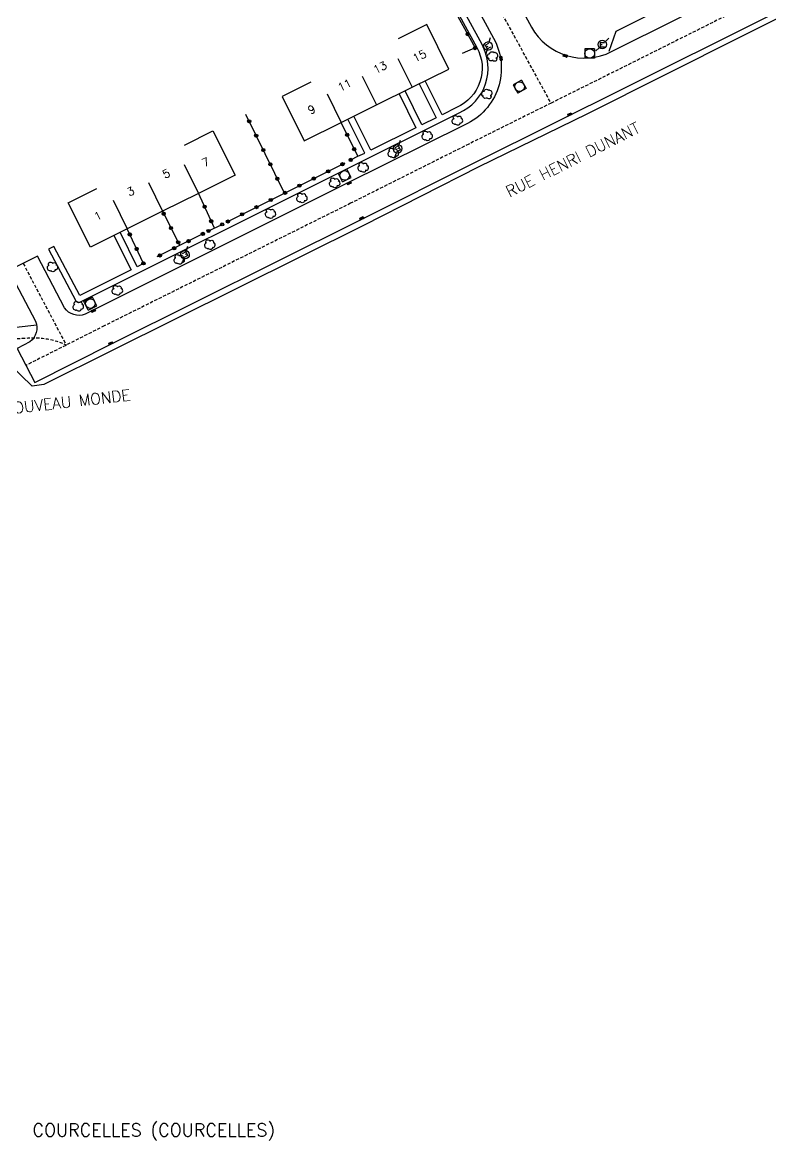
# Model space of a CAD drawing. Header units: millimetres. Extents: x 151000 to 152000, y 127000 to 128000.
# Drawn here: x 151513.3 to 151630.2, y 127011.1 to 127185.8 of the extents above; entities that cross this region are included whole.
import ezdxf
from ezdxf.enums import TextEntityAlignment as Align

# ---------------------------------------------------------------- set-up
doc = ezdxf.new("R2010")
doc.units = ezdxf.units.MM
doc.linetypes.add('DASHED', pattern=[0.75, 0.5, -0.25])
doc.layers.get('0').update_dxf_attribs({"linetype": 'CONTINUOUS'})
for name, color, linetype in [('W0001', 6, 'DASHED'), ('W0008', 7, 'CONTINUOUS'), ('W0100', 7, 'CONTINUOUS'), ('W0300', 7, 'CONTINUOUS'), ('W0322', 7, 'CONTINUOUS'), ('W0330', 7, 'CONTINUOUS'), ('W0334', 7, 'CONTINUOUS'), ('W0400', 7, 'CONTINUOUS'), ('W0420', 7, 'CONTINUOUS'), ('W0471', 7, 'CONTINUOUS'), ('W0980', 7, 'CONTINUOUS'), ('W0989', 7, 'CONTINUOUS'), ('W0991', 7, 'CONTINUOUS'), ('W1102', 7, 'CONTINUOUS')]:
    doc.layers.add(name, color=color, linetype=linetype)
doc.styles.get("Standard").update_dxf_attribs({"font": 'romans.shx', "width": 0.85})

# ---------------------------------------------------------------- blocks, each defined once
blk = doc.blocks.new('t322o')
at = {"color": 0, "linetype": 'Continuous'}
for radius in [0.25, 0.15]:
    blk.add_circle((0, 0), radius, dxfattribs=at)
blk = doc.blocks.new('T400')
for p, q in [((-0.15, 0.3), (0.15, 0.3)), ((-0.15, -0.25), (-0.15, 0.3)), ((-0.15, 0.15), (0.15, 0.15)), ((-0.15, 0), (0.15, 0)), ((0.15, 0.3), (0.15, -0.25)), ((-0.15, -0.15), (0.15, -0.15)), ((-0.15, -0.25), (-0.15, -0.3)), ((-0.15, -0.3), (0.15, -0.3)), ((0.15, -0.3), (0.15, -0.25))]:
    blk.add_line(p, q)
blk = doc.blocks.new('T300')
for p, q in [((-0.8, 0.51), (-0.86, 0.34)), ((-0.86, 0.34), (-0.86, 0.17)), ((-0.86, 0.17), (-0.74, 0.06)), ((-0.69, 0.63), (-0.8, 0.51)), ((-0.8, -0.06), (-0.74, 0.06)), ((-0.74, 0.06), (-0.69, 0.11)), ((-0.57, 0.69), (-0.69, 0.63)), ((-0.46, 0.69), (-0.57, 0.69)), ((-0.29, 0.63), (-0.46, 0.69)), ((-0.29, 0.63), (-0.17, 0.74)), ((-0.23, 0.57), (-0.29, 0.63)), ((-0.17, 0.74), (-0.06, 0.8)), ((-0.06, 0.8), (0.06, 0.8)), ((0.06, 0.8), (0.23, 0.74)), ((0.23, 0.74), (0.34, 0.63)), ((0.34, 0.63), (0.4, 0.51)), ((0.46, 0.46), (0.34, 0.46)), ((0.4, 0.51), (0.4, 0.46)), ((0.57, 0.4), (0.46, 0.46)), ((0.57, 0.4), (0.69, 0.29)), ((0.69, 0.29), (0.74, 0.17)), ((0.74, 0.06), (0.69, -0.17)), ((0.74, 0.17), (0.74, 0.06)), ((-0.8, -0.17), (-0.8, -0.06)), ((-0.8, -0.23), (-0.8, -0.17)), ((-0.74, -0.34), (-0.8, -0.23)), ((-0.69, -0.4), (-0.74, -0.34)), ((-0.51, -0.46), (-0.69, -0.4)), ((-0.4, -0.46), (-0.51, -0.46)), ((-0.4, -0.46), (-0.34, -0.46)), ((-0.34, -0.46), (-0.34, -0.4)), ((-0.34, -0.51), (-0.34, -0.46)), ((-0.29, -0.63), (-0.34, -0.51)), ((-0.17, -0.74), (-0.29, -0.63)), ((-0.06, -0.8), (-0.17, -0.74)), ((0.06, -0.8), (-0.06, -0.8)), ((0.17, -0.74), (0.06, -0.8)), ((0.23, -0.69), (0.17, -0.74)), ((0.29, -0.46), (0.23, -0.46)), ((0.29, -0.63), (0.23, -0.69)), ((0.46, -0.4), (0.29, -0.46)), ((0.34, -0.51), (0.29, -0.63)), ((0.34, -0.51), (0.34, -0.46)), ((0.57, -0.34), (0.46, -0.4)), ((0.63, -0.29), (0.57, -0.34)), ((0.69, -0.17), (0.63, -0.29))]:
    blk.add_line(p, q)
blk = doc.blocks.new('T420')
for p, q in [((0.75, 0.75), (-0.75, 0.75)), ((-0.75, 0.75), (-0.75, -0.75)), ((0.75, 0.75), (0.75, -0.75)), ((0.75, -0.75), (-0.75, -0.75))]:
    blk.add_line(p, q)
blk.add_ellipse((0, 0), major_axis=(-0.53, 0.53), ratio=1, start_param=3.926991, end_param=10.210176)
blk = doc.blocks.new('T471')
for p, q in [((-0.333334, 0.333334), (-0.333334, -0.333334)), ((-0.333334, 0.333334), (0.333334, 0.333334)), ((-0.333334, 0), (0, 0)), ((0.500001, 0.500001), (1.000002, 1.000002)), ((-0.500001, -0.500001), (-1.000002, -1.000002)), ((-0.333334, -0.333334), (0.333334, -0.333334))]:
    blk.add_line(p, q)
blk.add_ellipse((0, 0), major_axis=(0.471405, 0.471405), ratio=1, start_param=5.4977871438, end_param=11.780972451)

msp = doc.modelspace()

# ---------------------------------------------------------------- linework, layer by layer
at = {"layer": 'W0001', "flags": 128}
for points in [[(151678.93, 127214.52), (151668.38, 127209.26), (151648.39, 127199.37), (151606.44, 127178.39), (151595.94, 127173.17), (151578.84, 127204.46), (151568.22, 127223.97, -0.131024), (151562.91, 127247.03), (151563.19, 127257.04), (151563.85, 127274.42)], [(151513.48, 127148.12), (151520.21, 127135.38, 0.124512), (151514.18, 127136.44, -0.008705), (151509.41, 127136.18), (151500.4, 127135.84, 0.030171), (151485.06, 127134.34), (151469.24, 127132.09, -0.05177), (151460.19, 127131.75, 3.897078)]]:
    msp.add_lwpolyline(points, format="xyb", dxfattribs=at)
at = {"layer": 'W0001'}
msp.add_lwpolyline([(151595.94, 127173.17), (151583.08, 127166.77), (151564.63, 127157.53), (151526.14, 127138.38), (151513.93, 127132.21)], dxfattribs=at)
at = {"layer": 'W0008'}
for points in [[(151691.33, 127224.08), (151703.36, 127230.04, 0.458389), (151706.8, 127239.93), (151704.53, 127244.46, -0.221934), (151703.96, 127261.37), (151710.96, 127275.67), (151728.96, 127311.91), (151743.14, 127340.56, 0.446303), (151740.38, 127348.48, 0.251085), (151649.36, 127344.42), (151626.24, 127331.7), (151597.88, 127316.13), (151571.23, 127301.49, 0.27694), (151567.58, 127295.07), (151567.22, 127283.49), (151565.91, 127246.92, 0.130921), (151570.86, 127225.39), (151581.48, 127205.9), (151592.88, 127185.04, 0.40021), (151605.39, 127181.22), (151646.96, 127201.95), (151666.81, 127211.85), (151691.33, 127224.08)], [(151576.31, 127202.87), (151586.97, 127183.3, -0.437685), (151582.46, 127169.77), (151563.89, 127160.54), (151523.14, 127140.2, -0.347874), (151519.95, 127141.19), (151515.72, 127149.24), (151511.24, 127147.01), (151515.42, 127139.11, -0.35389), (151514.5, 127135.88), (151512.52, 127134.86), (151515.29, 127129.53), (151527.49, 127135.7), (151565.97, 127154.85), (151584.43, 127164.09), (151607.78, 127175.71), (151649.73, 127196.68)], [(151515.6, 127138.5), (151509.59, 127137.82), (151500.2, 127137.43, 0.036042), (151484.65, 127135.83), (151469.08, 127133.73, -0.144639), (151461.75, 127135.09)]]:
    msp.add_lwpolyline(points, format="xyb", dxfattribs=at)
at = {"layer": 'W0008', "flags": 128}
msp.add_lwpolyline([(151605.02, 127181.28), (151606.13, 127184.42), (151628.47, 127195.61), (151631.66, 127194.62)], dxfattribs=at)
at = {"layer": 'W0100'}
for points in [[(151558.4, 127176.43), (151553.92, 127174.21), (151557.36, 127167.28), (151563.16, 127170.13), (151568.67, 127172.88), (151574.25, 127175.66), (151579.97, 127178.5), (151576.53, 127185.43), (151572.06, 127183.21)], [(151538.66, 127166.62), (151543.13, 127168.84), (151546.57, 127161.91), (151540.85, 127159.07), (151535.26, 127156.29), (151529.73, 127153.55), (151523.98, 127150.68), (151520.53, 127157.59), (151525, 127159.82)]]:
    msp.add_lwpolyline(points, dxfattribs=at)
at = {"layer": 'W0322'}
for points in [[(151563.54, 127199.72), (151571.74, 127204.21), (151584.11, 127181.79), (151582.04, 127180.91)], [(151554.29, 127159.11), (151548.27, 127171.4)], [(151564.64, 127164.3), (151565.74, 127164.86), (151563.16, 127170.13)], [(151545.46, 127154.68), (151554.29, 127159.11), (151563.78, 127163.84)], [(151543.35, 127153.64), (151540.86, 127159.08)], [(151535.24, 127156.27), (151537.95, 127150.93)], [(151532.26, 127148.14), (151529.72, 127153.54)], [(151542.43, 127153.2), (151544.56, 127154.23)], [(151541.55, 127152.74), (151534.36, 127149.14)]]:
    msp.add_lwpolyline(points, dxfattribs=at)
at = {"layer": 'W0330'}
msp.add_lwpolyline([(151678.87, 127208.05), (151670.39, 127205.51), (151650.08, 127195.86), (151601.51, 127171.45), (151584.65, 127163.24), (151566.63, 127154.05), (151527.37, 127134.55), (151516.68, 127129.2), (151514.89, 127128.97), (151511.4, 127132.34), (151500.54, 127133.2), (151493.8, 127132.41), (151485.52, 127131.34), (151470.55, 127128.25), (151473.57, 127119.82), (151478.31, 127111.07), (151481.53, 127105.26), (151482.62, 127101.2), (151476.98, 127094.81)], dxfattribs=at)
at = {"layer": 'W0334'}
for points in [[(151527.66, 127152.51), (151530.34, 127147.13), (151522.31, 127143.13), (151518.28, 127150.8), (151517.45, 127150.38), (151521.7, 127142.29, 0.285946), (151522.34, 127142.1), (151562.98, 127162.39), (151581.58, 127171.63, 0.439279), (151585.16, 127182.31), (151574.5, 127201.89), (151558.65, 127230.98, 0.407662), (151552.2, 127232.44), (151524.05, 127217.04), (151491.67, 127199.34, 0.450487), (151491.4, 127198.53), (151495.74, 127190.74), (151496.55, 127191.2), (151492.39, 127198.67), (151500.25, 127202.97), (151503.13, 127197.72)], [(151551.17, 127224.01), (151548.29, 127229.24), (151552.67, 127231.63, -0.406849), (151557.85, 127230.5), (151573.69, 127201.44), (151584.35, 127181.86, -0.440236), (151581.18, 127172.48), (151578.91, 127171.35), (151576.26, 127176.66)]]:
    msp.add_lwpolyline(points, format="xyb", dxfattribs=at)
for points in [[(151575.32, 127176.19), (151577.97, 127170.88), (151575.78, 127169.79), (151573.13, 127175.1)], [(151572.19, 127174.64), (151574.84, 127169.33), (151567.78, 127165.81), (151565.13, 127171.12)], [(151565.74, 127164.86), (151566.83, 127165.36), (151564.19, 127170.65)], [(151532.26, 127148.14), (151531.27, 127147.62), (151528.64, 127153)]]:
    msp.add_lwpolyline(points, dxfattribs=at)
at = {"layer": 'W1102'}
for p, q in [((151572.02, 127180.14), (151574.25, 127175.66)), ((151566.43, 127177.36), (151568.67, 127172.88)), ((151560.95, 127174.62), (151563.16, 127170.13)), ((151538.63, 127163.56), (151540.85, 127159.07)), ((151533.03, 127160.76), (151535.26, 127156.29)), ((151527.51, 127158.03), (151529.73, 127153.55))]:
    msp.add_line(p, q, dxfattribs=at)

# ---------------------------------------------------------------- block references
at = {"layer": 'W0300'}
for p, rotation in [((151586.91, 127180.44), 28.7429865922426), ((151586.01, 127174.58), 28.7429865922426), ((151581.21, 127170.49), 205.979716793015), ((151576.49, 127168.07), 205.979716793015), ((151571.19, 127165.38), 205.979716793015), ((151566.48, 127163.14), 205.979716793015), ((151562.03, 127160.73), 205.979716793015), ((151556.92, 127158.37), 207.018376419818), ((151552, 127155.93), 207.018376419818), ((151542.54, 127151.07), 207.018376419818), ((151537.76, 127148.76), 206.464006832582), ((151517.96, 127147.59), 207.037666497051), ((151528.08, 127143.94), 206.464006832582), ((151521.98, 127141.44), 206.464006832582)]:
    msp.add_blockref('T300', p, dxfattribs=dict(at, rotation=rotation))
at = {"layer": 'W0322'}
for p, rotation in [((151582.92, 127183.94), 298.888763511915), ((151584.07, 127181.77), 203.022267538694), ((151548.79, 127170.33), 116.092859051123), ((151549.89, 127168.09), 116.092859051123), ((151564.09, 127168.23), 116.102652681652), ((151550.99, 127165.84), 116.092859051123), ((151565.19, 127165.99), 116.102652681652), ((151552.09, 127163.6), 116.092859051123), ((151563.35, 127163.62), 26.5046253615073), ((151564.64, 127164.3), 26.64147028906241), ((151561.11, 127162.51), 26.5046253615073), ((151553.19, 127161.35), 116.092859051123), ((151556.64, 127160.28), 26.5046253615073), ((151558.87, 127161.39), 26.5046253615073), ((151552.17, 127158.04), 26.6151174273883), ((151554.4, 127159.16), 26.5046253615073), ((151541.82, 127156.99), 114.57853850095), ((151549.93, 127156.92), 26.6151174273883), ((151535.43, 127155.89), 296.91536410526), ((151542.86, 127154.72), 114.57853850095), ((151545.46, 127154.68), 26.6151174273883), ((151547.69, 127155.8), 26.6151174273883), ((151536.56, 127153.66), 296.91536410526), ((151542.43, 127153.2), 26.0267581164763), ((151544.56, 127154.23), 26.0267581164763), ((151530.13, 127152.66), 115.265018144082), ((151537.7, 127151.43), 296.91536410526), ((151539.31, 127151.62), 206.605543788502), ((151541.55, 127152.74), 206.605543788502), ((151531.2, 127150.4), 115.265018144082), ((151534.84, 127149.38), 206.605543788502), ((151537.08, 127150.5), 206.605543788502), ((151532.26, 127148.14), 115.265018144082)]:
    msp.add_blockref('t322o', p, dxfattribs=dict(at, rotation=rotation))
at = {"layer": 'W0400'}
for p, rotation in [((151588.11, 127180.18), 7.511427610808008), ((151598.18, 127180.57), 72.14803375157273), ((151598.87, 127171.41), 296.562920517708), ((151564.4, 127160.68), 296.431435182487), ((151566.37, 127155.17), 296.431435182487), ((151524.44, 127140.74), 296.464006832582), ((151527.14, 127135.64), 296.464006832582)]:
    msp.add_blockref('T400', p, dxfattribs=dict(at, rotation=rotation))
at = {"layer": 'W0420'}
msp.add_blockref('T420', (151601.98, 127180.92), dxfattribs=at)
for p, rotation in [((151591.03, 127175.73), 28.7429865922426), ((151563.7, 127161.88), 205.979716793015), ((151523.97, 127141.85), 206.464006832582)]:
    msp.add_blockref('T420', p, dxfattribs=dict(at, rotation=rotation))
at = {"layer": 'W0471'}
for p, rotation in [((151586.1, 127182.08), 28.7429865922426), ((151571.97, 127166.03), 205.979716793015), ((151538.76, 127149.5), 206.464006832582)]:
    msp.add_blockref('T471', p, dxfattribs=dict(at, rotation=rotation))
msp.add_blockref('T471', (151603.95, 127182.32), dxfattribs=at)

# ---------------------------------------------------------------- texts
at = {"layer": 'W0980'}
msp.add_text('COURCELLES (COURCELLES)', height=2, dxfattribs=at).set_placement((151533.88, 127012.63), align=Align.MIDDLE)
at = {"layer": 'W0989'}
for s, rotation, p in [('RUE HENRI DUNANT', 26.539, (151599.34, 127164.35)), ('SENTIER DU NOUVEAU MONDE', 6.4484, (151512.83, 127125.64))]:
    msp.add_text(s, height=1.75, rotation=rotation, dxfattribs=at).set_placement(p, align=Align.MIDDLE)
at = {"layer": 'W0991'}
for s, rotation, p in [('15', 26.4323, (151575.39, 127180.54)), ('13', 26.4324, (151569.23, 127178.75)), ('11', 26.5309, (151563.69, 127175.99)), ('9', 26.2211, (151558.54, 127172.17)), ('7', 26.3393, (151541.99, 127163.96)), ('5', 26.524, (151535.83, 127162.16)), ('3', 26.3625, (151530.27, 127159.39)), ('1', 26.3625, (151525.14, 127155.56))]:
    msp.add_text(s, height=1.25, rotation=rotation, dxfattribs=at).set_placement(p, align=Align.MIDDLE)

doc.saveas('drawing.dxf')
